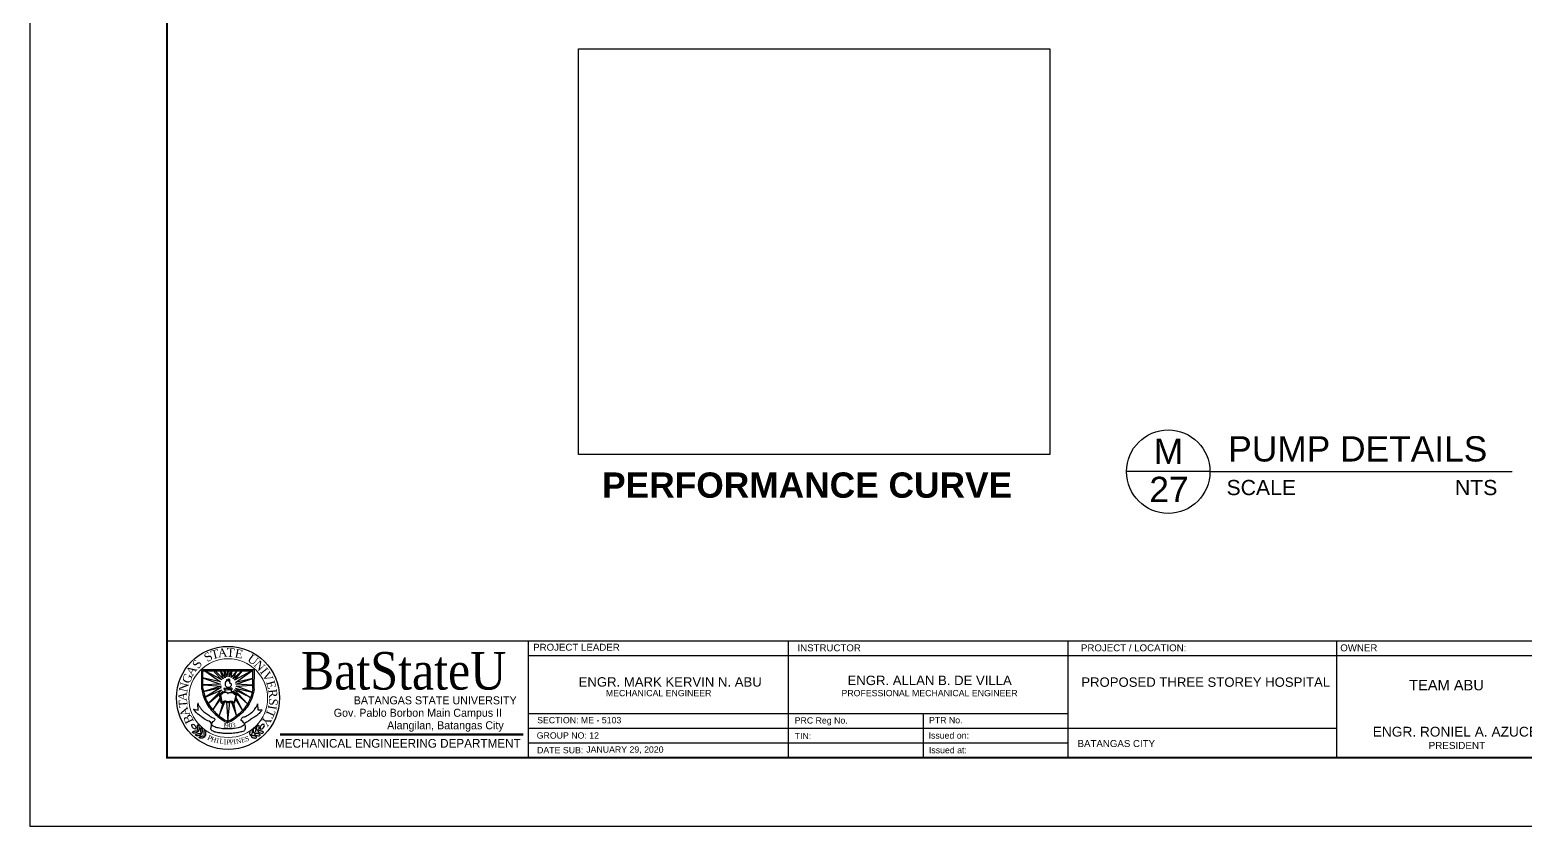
# Model space of a CAD drawing. Header units: millimetres. Extents: x 48.9 to 66.8, y 20.2 to 32.9.
# Drawn here: x 48.91 to 60.74, y 20.22 to 26.52 of the extents above; entities that cross this region are included whole.
import ezdxf
from ezdxf.enums import TextEntityAlignment as Align

# ---------------------------------------------------------------- set-up
doc = ezdxf.new("R2010")
doc.units = ezdxf.units.MM
doc.header["$MEASUREMENT"] = 0
doc.layers.add('template', color=7, linetype='Continuous')
doc.styles.add('arial', font='arial.ttf')
doc.styles.add('CGOTHIC', font='GOTHIC.TTF')
doc.styles.add('GARAMOND', font='GARA.TTF')
picture_1 = doc.add_image_def('image3.png', size_in_pixel=(961, 827))

msp = doc.modelspace()

# ---------------------------------------------------------------- linework, layer by layer
for q in [(57.58607318534702, 23.02222627271233), (60.6378213461141, 23.02222627271233)]:
    msp.add_line((58.24662012080741, 23.02222627271233), q)
msp.add_lwpolyline([(53.25182057910968, 26.36724268911716), (56.98014281176649, 26.36724268911716), (56.98014281176649, 23.15879057006702), (53.25182057910968, 23.15879057006702)], close=True)
msp.add_circle((57.91634665307721, 23.02222627271233), 0.3302734677301942)
at = {"layer": 'template'}
for p, q in [((48.91080064248612, 32.90834916443597), (48.91080064248612, 20.21865035207832)), ((49.99539028456806, 21.68395406881696), (66.26423491579558, 21.68395406881696)), ((52.85188917524059, 21.68414787645925), (52.85188917524059, 20.76094517311934)), ((52.85188917524059, 21.68395406881696), (52.85188917524059, 20.76094517311934)), ((54.90857482982418, 21.68414787645925), (54.90857482982418, 20.76094517311934)), ((54.90857482982418, 21.68395406881696), (54.90857482982418, 20.76094517311934)), ((57.12410511986516, 20.76094517311934), (57.12410511986516, 21.68395406881696)), ((59.24692232858465, 21.68395406881696), (59.24692232858465, 20.76094517311934)), ((52.85188917524059, 21.5685779568549), (63.04949363427974, 21.5685779568549)), ((50.27051929780779, 21.45750976798367), (50.68722213763479, 21.45672959323857)), ((50.27051929780779, 21.30129410231085), (50.27051929780779, 21.45750976798367)), ((50.27935450693818, 21.44614331058186), (50.67551543104221, 21.44614331058186)), ((50.27935450693818, 21.3075243326155), (50.27935450693818, 21.44614331058186)), ((50.42897647372061, 21.37459881773397), (50.29594423066712, 21.44614331058186)), ((50.29594423066712, 21.44614331058186), (50.41919463504198, 21.36091256984558)), ((50.37517663348027, 21.44614331058186), (50.36930774826433, 21.44009810173889)), ((50.36930774826433, 21.44009810173889), (50.42897647372061, 21.37459881773397)), ((50.43973600578366, 21.38437491728012), (50.37517663348027, 21.44614331058186)), ((50.42017287340835, 21.44614331058186), (50.41528168157808, 21.44614331058186)), ((50.41528168157808, 21.44614331058186), (50.43973600578366, 21.38437491728012)), ((50.45440903629216, 21.39121818696156), (50.42017287340835, 21.44614331058186)), ((50.45440903629216, 21.44614331058186), (50.44405345192044, 21.44291765299765)), ((50.44405345192044, 21.44291765299765), (50.45440903629216, 21.39121818696156)), ((50.46908152182002, 21.39903906659838), (50.45440903629216, 21.44614331058186)), ((50.47299447528152, 21.44614331058186), (50.46908152182002, 21.39903906659838)), ((50.48668872244511, 21.44614331058186), (50.47299447528152, 21.44614331058186)), ((50.50429592307083, 21.44614331058186), (50.48668872244511, 21.4000166765526)), ((50.48668872244511, 21.4000166765526), (50.48668872244511, 21.44614331058186)), ((50.54733568626668, 21.44614331058186), (50.50429592307083, 21.39317340687105)), ((50.50429592307083, 21.39317340687105), (50.5111430466508, 21.44614331058186)), ((50.5111430466508, 21.44614331058186), (50.50429592307083, 21.44614331058186)), ((50.59233192619476, 21.44614331058186), (50.51896840859794, 21.38339730732504)), ((50.51896840859794, 21.38339730732504), (50.54733568626668, 21.44614331058186)), ((50.66667313717952, 21.44614331058186), (50.52972848564107, 21.37362120777916)), ((50.52972848564107, 21.37362120777916), (50.59233192619476, 21.44614331058186)), ((50.5365756092219, 21.35504691011856), (50.66667313717952, 21.44614331058186)), ((50.67551543104221, 21.30634928745095), (50.67551543104221, 21.44614331058186)), ((50.68435064017083, 21.30129410231085), (50.68722213763479, 21.45672959323857)), ((50.41919463504198, 21.36091256984558), (50.27540285992447, 21.39219579691637)), ((50.27540285992447, 21.39219579691637), (50.41919463504198, 21.34233798070834)), ((50.42310704352505, 21.32669651291078), (50.28410715030984, 21.28442446623119)), ((50.28410715030984, 21.28442446623119), (50.42408528189108, 21.31496519345639)), ((50.41919463504198, 21.34233798070834), (50.28420646023707, 21.33647261245678)), ((50.28420646023707, 21.33647261245678), (50.42310704352505, 21.32669651291078)), ((50.42408528189108, 21.31496519345639), (50.29752345312679, 21.2372291749992)), ((50.29752345312679, 21.2372291749992), (50.42897647372061, 21.29736850574917)), ((50.42897647372061, 21.29736850574917), (50.32150966709585, 21.18756528308744)), ((50.45252416194759, 21.29873776061745), (50.45252416194759, 21.28055326475975)), ((50.50287877446763, 21.29656588095337), (50.50287877446763, 21.27838847372424)), ((50.65697100847498, 21.23622841918858), (50.52972848564107, 21.29736850574917)), ((50.52972848564107, 21.29736850574917), (50.63202448090541, 21.18535853387671)), ((50.67551543104221, 21.38535252723428), (50.5365756092219, 21.35504691011856)), ((50.5365756092219, 21.3090995337284), (50.65697100847498, 21.23622841918858)), ((50.5365756092219, 21.3090995337284), (50.6694855417347, 21.27870315296314)), ((50.54048856268579, 21.34038276079851), (50.67551543104221, 21.38535252723428)), ((50.67551543104221, 21.3345173925476), (50.54048856268579, 21.34038276079851)), ((50.54244449443749, 21.32669651291078), (50.67551543104221, 21.3345173925476)), ((50.6694855417347, 21.27870315296314), (50.54244449443749, 21.32669651291078)), ((50.24109675449066, 21.13604930018038), (50.23918627051299, 21.18573749941344)), ((50.32150966709585, 21.18756528308744), (50.43875831239896, 21.28563718629453)), ((50.41430344321319, 21.23089161178932), (50.35814790416848, 21.13796711014009)), ((50.35814790416848, 21.13796711014009), (50.41625991994457, 21.21622746247094)), ((50.40815791410918, 21.26004167266287), (50.42210319111783, 21.19597630432391)), ((50.40891595277512, 21.09047700140535), (50.45343079792568, 21.20156360462763)), ((50.43680183566673, 21.19178750508216), (50.40891595277512, 21.09047700140535)), ((50.41896628859254, 21.25867829472891), (50.42942281200575, 21.19911141841787)), ((50.46516856835646, 21.19863077476412), (50.4774349689894, 21.0476026765043)), ((50.4774349689894, 21.0476026765043), (50.49255760765973, 21.19960838471839)), ((50.50527416143572, 21.19863077476412), (50.54471461704449, 21.08948268235016)), ((50.63202448090541, 21.18535853387671), (50.5179901702322, 21.28857001615784)), ((50.54471461704449, 21.08948268235016), (50.52288136206036, 21.19276511503641)), ((50.54078448660371, 21.25345300741366), (50.52614524483064, 21.19806618606903)), ((50.53189641445456, 21.19493107197504), (50.54897759777455, 21.26052355970264)), ((50.53755384758878, 21.22209312219822), (50.59228582090142, 21.13310603117269)), ((50.59228582090142, 21.13310603117269), (50.54342273280312, 21.23480205160816)), ((50.71121674498872, 21.18616383440842), (50.71325094029484, 21.13738006024436)), ((50.20794537604499, 21.14292536651987), (50.24109675449066, 21.13604930018038)), ((50.71325094029484, 21.13738006024436), (50.74579643709583, 21.13844928832161)), ((52.85188917524059, 21.10888090920243), (57.12410511986516, 21.10888090920243)), ((55.97643875107414, 21.10888090920243), (55.97643875107414, 20.76094517311903)), ((52.85188917524059, 20.99290233050802), (59.24692232858465, 20.99290233050737)), ((52.85188917524059, 20.87692375181352), (54.71472138600845, 20.87692375181352)), ((52.85188917524059, 20.87692375181352), (57.12410511986454, 20.87692375181347)), ((54.90857482982418, 20.87692375181352), (56.77140704059164, 20.87692375181352)), ((48.91080064248612, 20.21865035207832), (66.80652973683667, 20.21865035207832))]:
    msp.add_line(p, q, dxfattribs=at)
at = {"layer": 'template', "linetype": 'Continuous', "ltscale": 0.5}
msp.add_line((54.90857482982418, 21.68395406881696), (54.90857482982418, 20.76094517311934), dxfattribs=at)
at = {"layer": 'template', "linetype": 'Continuous', "lineweight": 50}
msp.add_line((50.89027202751808, 20.94271365408067), (52.81195965677225, 20.94271365408067), dxfattribs=at)
at = {"layer": 'template', "linetype": 'Continuous', "const_width": 0.01538348159496552}
msp.add_lwpolyline([(49.99539028456806, 20.76094517311934), (66.2642349157957, 20.76094517311934), (66.2642349157957, 32.36605434339523), (49.99539028456806, 32.36605434339523)], close=True, dxfattribs=at)
at = {"layer": 'template'}
msp.add_circle((50.47817064005326, 21.2322425355746), 0.4078973871286183, dxfattribs=at)
at = {"layer": 'template', "lineweight": 20}
for centre, radius in [((50.47817064005326, 21.2322425355746), 0.4078973871286183), ((50.47963260500151, 21.23106602842667), 0.3115138114133634)]:
    msp.add_circle(centre, radius, dxfattribs=at)
at = {"layer": 'template'}
for points in [[(50.27051929780757, 21.30129410231094), (50.28320424276959, 21.2471612757076), (50.30961504370654, 21.18655004147577), (50.34580713834291, 21.13571490678943), (50.418192417575, 21.07021562278378), (50.46710106598576, 21.04186522557693), (50.476882904664, 21.03893239571302)], [(50.27935450693806, 21.3075243326155), (50.29203945189707, 21.25339150601259), (50.31845025283454, 21.19278027178008), (50.35464234747079, 21.14194513709355), (50.42702762670197, 21.07644585308809), (50.47593627511449, 21.04809545588124), (50.48571811379449, 21.04516262601713)], [(50.67551543104221, 21.3075243326155), (50.6628304860827, 21.25339150601259), (50.63641968514398, 21.19278027178008), (50.6002275905096, 21.14194513709355), (50.527842311277, 21.07644585308809), (50.4789336628655, 21.04809545588124), (50.46915182418709, 21.04516262601713)], [(50.68435064017072, 21.30129410231094), (50.67166569521018, 21.2471612757076), (50.64525489427334, 21.18655004147577), (50.60906279963646, 21.13571490678943), (50.5366775204059, 21.07021562278378), (50.48776887199287, 21.04186522557693), (50.47798703331623, 21.03893239571302)], [(50.40815791410907, 21.26004167266298), (50.40799802934552, 21.2670077996999), (50.41825960979835, 21.26849117345929), (50.42943371159654, 21.27275541171413), (50.44302713753356, 21.27954796460005), (50.4525241619472, 21.28055326476003), (50.4525241619472, 21.28477325191573)], [(50.42210319111783, 21.19597630432391), (50.43099126326777, 21.18958919432588), (50.44040197084459, 21.19178750508222), (50.44667632087456, 21.19847192043359), (50.45343079792545, 21.20156360462763), (50.46288346893081, 21.20156360462763), (50.47020308981766, 21.20003947748022), (50.47752271070371, 21.19638203868725), (50.48954768537996, 21.19899453660783), (50.49686730626482, 21.20108470982895), (50.50527416143572, 21.19863077476426), (50.52288136206008, 21.1927651150365), (50.53189641445456, 21.19493107197504)], [(50.42942281200553, 21.19911141841787), (50.43935615501002, 21.19911141841787), (50.44092460627215, 21.20329147338485), (50.44772159173053, 21.20694920365297), (50.45922393097922, 21.20956170157267), (50.47020308981766, 21.20433641425779), (50.47699953029635, 21.20329147338485), (50.4858876024467, 21.20381408955955), (50.49268458790434, 21.20694920365297), (50.50261793090985, 21.20799414452556), (50.50889173595996, 21.20747152835175), (50.51464290558258, 21.20329147338485), (50.51777980810957, 21.2006789754649), (50.52614524483025, 21.19806618606906)], [(50.54876588840753, 21.25971058651495), (50.54654655581717, 21.26753012439925), (50.53556685200041, 21.26491762647855), (50.52929304694905, 21.26805274057257), (50.52458769315891, 21.27380035258675), (50.51779125268004, 21.27798040755347), (50.5120400830572, 21.28216075399589), (50.50287877446752, 21.28216075399589)], [(50.22266751611429, 20.98629117013893), (50.20303162343177, 20.99331926987661), (50.19394649670627, 21.00737546935266), (50.19277418937654, 21.02113896121184), (50.19453265037035, 21.02348175557607), (50.20654854541746, 21.02231035839405), (50.21856444046458, 21.01147535949146), (50.2232536697791, 21.00093306820579), (50.22471879886891, 20.99097675886894), (50.22471879886891, 20.98599846252144), (50.22354649153957, 20.98599846252144), (50.22090905512252, 20.98863396450314), (50.22061572321954, 20.98863396450314)], [(50.2417320280388, 20.96625519615533), (50.23062280570312, 20.95783111755491), (50.21479383879537, 20.95449513575948), (50.20499143031853, 20.95486237562939), (50.19712036741274, 20.95967509050671), (50.19684427471853, 20.96282860711726), (50.20448280145914, 20.96765015439677), (50.21204885312019, 20.97050994274703), (50.22132840993422, 20.97193033939677), (50.22490091433397, 20.97297523294602), (50.23190042904551, 20.97114134309628), (50.24113670129341, 20.96608107374472), (50.24148526906933, 20.96488931606492)], [(50.26664279355916, 20.94487818932298), (50.25553357122337, 20.93645411072309), (50.23970460431562, 20.93311812892795), (50.22990219583826, 20.93348536879846), (50.22203113293298, 20.93829808367495), (50.22175504024003, 20.94145160028551), (50.22939356698029, 20.94627314756595), (50.23695961864067, 20.94913293591542), (50.2462391754531, 20.95055333256498), (50.24981167985507, 20.95159822611494), (50.25681119456559, 20.94976433626535), (50.26604746681366, 20.94470406691311), (50.26639603458878, 20.94351230923342)], [(50.24664421082744, 20.97280990169377), (50.25161095762908, 20.98583723247872), (50.2503692709287, 21.00196618724978), (50.2472650541778, 21.01127134256511), (50.24043628746719, 21.01747487389504), (50.23733207071271, 21.01685460576936), (50.2348486973124, 21.00816971857911), (50.23422785396414, 21.00010509951521), (50.23546954066305, 20.99079994419946), (50.23546954066305, 20.98707776873015), (50.23919460076544, 20.98087452075793), (50.24664421082744, 20.97343016981954), (50.24788589752697, 20.97343016981954)], [(50.27155497634695, 20.95143289486292), (50.27652172315069, 20.9644602256477), (50.27528003644878, 20.98058918041837), (50.27217581969805, 20.9898943357343), (50.26534705298573, 20.99609786706337), (50.262242836235, 20.99547759893791), (50.25975946283413, 20.98679271174761), (50.25913861948325, 20.97872809268363), (50.26038030618329, 20.96942293736835), (50.26038030618329, 20.96570076189939), (50.26410536628654, 20.95949751392626), (50.27155497634695, 20.95205316298861), (50.27279666304847, 20.95205316298861)], [(50.29881035652411, 20.93210540806531), (50.30377710332655, 20.94513273885004), (50.30253541662651, 20.96126169362138), (50.29943119987351, 20.97056684893663), (50.2926024331633, 20.97677038026639), (50.28949821641206, 20.97615011214102), (50.28701484301158, 20.9674652249506), (50.28639399966082, 20.95940060588673), (50.28763568636251, 20.95009545057166), (50.28763568636251, 20.94637327510204), (50.29136074646325, 20.94017002712924), (50.29881035652411, 20.93272567619166), (50.30005204322455, 20.93272567619166)], [(50.6553357694925, 20.93509829447955), (50.65091808237324, 20.94832190826962), (50.65283308831064, 20.96438483826804), (50.65632366968916, 20.97355205806095), (50.66340585448663, 20.97946463061793), (50.66648142094559, 20.97871510734122), (50.66859947851177, 20.96993397751071), (50.66888257039082, 20.96185045191205), (50.66725289016929, 20.95260535355176), (50.66709725365186, 20.94888643334606), (50.66311607293491, 20.94284436761636), (50.65536170496361, 20.9357180201438), (50.65412110419217, 20.93576993918886)], [(50.68337545963729, 20.95326924027545), (50.67895777251661, 20.96649285406609), (50.68087277845515, 20.98255578406365), (50.6843633598339, 20.99172300385705), (50.69144554463062, 20.99763557641451), (50.69452111109135, 20.99688605313704), (50.6966391686577, 20.98810492330647), (50.69692226053556, 20.98002139770829), (50.69529258031505, 20.97077629934809), (50.69513694379614, 20.96705737914188), (50.69115576307971, 20.9610153134128), (50.68340139510875, 20.9538889659401), (50.68216079433583, 20.95394088498528)], [(50.68800927242231, 20.94651487253812), (50.69875654037989, 20.93763364781255), (50.71443217543575, 20.93363872185352), (50.72424136664446, 20.93359576929619), (50.73230678143162, 20.9380751598862), (50.73271449166779, 20.94121437420633), (50.72528425017819, 20.94635109692978), (50.71784439273009, 20.94952474597311), (50.70863234293924, 20.95133190949189), (50.7051066533742, 20.95252526749498), (50.69803657912999, 20.95098565444774), (50.68859679788264, 20.9463160098204), (50.68819870360332, 20.9451398691793)], [(50.70915828286863, 20.97358594980451), (50.70474059574772, 20.98680956359472), (50.70665560168729, 21.00287249359288), (50.71014618306501, 21.01203971338596), (50.71722836786225, 21.01795228594277), (50.72030393432269, 21.01720276266621), (50.72242199188767, 21.00842163283578), (50.72270508376729, 21.00033810723774), (50.72107540354691, 20.99109300887661), (50.72091976702623, 20.98737408867108), (50.71693858631076, 20.9813320229422), (50.70918421834008, 20.97420567546853), (50.70794361756779, 20.97425759451447)], [(50.71379209565239, 20.96683158206735), (50.72453936361072, 20.95795035734183), (50.74021499866777, 20.95395543138274), (50.75002418987643, 20.95391247882548), (50.75808960466381, 20.95839186941483), (50.75849731490078, 20.96153108373541), (50.75106707340964, 20.96666780645903), (50.74362721596057, 20.96984145550219), (50.73441516617069, 20.9716486190218), (50.73088947660679, 20.97284197702404), (50.72381940236309, 20.97130236397665), (50.71437962111375, 20.96663271934914), (50.71398152683443, 20.96545657870856)], [(50.73367770514713, 20.98605288284164), (50.75359029326816, 20.99225379420038), (50.76325521089584, 21.00591782137393), (50.7650019902791, 21.01962025817976), (50.76334302717802, 21.0220345307255), (50.75128866073695, 21.02136658247962), (50.73883022701372, 21.01104348390554), (50.73370429049524, 21.00070648473171), (50.73182413638753, 20.99082014469103), (50.73161597728276, 20.98584620215972), (50.73278725935867, 20.98579718409646), (50.73553258827374, 20.98832010119911), (50.73582566364072, 20.98830783601808)], [(50.29389817373689, 20.92555070252606), (50.28278895140053, 20.91712662392645), (50.26695998449318, 20.91379064213114), (50.25715757601748, 20.91415788200139), (50.24928651311095, 20.91897059687749), (50.24901042041685, 20.92212411348858), (50.25664894715825, 20.926945660769), (50.26421499881801, 20.92980544911835), (50.27349455563129, 20.93122584576823), (50.27706706003201, 20.93227073931751), (50.28406657474321, 20.9304368494686), (50.29330284699071, 20.92537658011604), (50.29365141476725, 20.92418482243646)], [(50.65996958227649, 20.92834392674239), (50.67071685023299, 20.91946270201673), (50.68639248529198, 20.91546777605688), (50.69620167649973, 20.91542482349964), (50.70426709128807, 20.91990421408996), (50.70467480152539, 20.92304342841074), (50.69724456003368, 20.92818015113396), (50.68980470258444, 20.93135380017747), (50.68059265279507, 20.93316096369624), (50.67706696323179, 20.93435432169894), (50.66999688898548, 20.93281470865192), (50.66055710773784, 20.92814506402458), (50.66015901345841, 20.92696892338371)]]:
    msp.add_spline(points, degree=3, dxfattribs=at)
for points, end_tangent in [([(50.45002576544223, 21.31129201496812), (50.46583725831405, 21.31042633173515), (50.48229891183993, 21.30977692357188), (50.49334564814902, 21.30999319864209), (50.50309206315305, 21.31107573989773), (50.50850752534828, 21.31064260680553), (50.50872388224715, 21.30544734150148), (50.50872388224715, 21.30111805090623), (50.50677449024872, 21.29722160192786), (50.50222609058338, 21.29657219376459), (50.49312874627046, 21.29570621905551), (50.47731725339835, 21.29570621905551), (50.45847294910212, 21.29527337743879), (50.45370819253813, 21.29808728516163), (50.44829327532264, 21.30155089252331), (50.44980940854325, 21.31150858151485), (50.44980940854325, 21.31259083129449)], (-0.9999999999999999, 0)), ([(50.41896628859243, 21.25867829472891), (50.43255971452905, 21.26599346379043), (50.44197042210718, 21.27435357372365), (50.45138112968399, 21.2769663631194), (50.46079238224073, 21.27801130399216), (50.47020308981766, 21.27435357372365), (50.47386262777022, 21.26965119405815), (50.47752271070371, 21.26703840466265), (50.48275069991931, 21.27174107580435), (50.49477567459419, 21.27435357372365), (50.5062780138426, 21.27644374694554), (50.51882562394465, 21.27069613493125), (50.52719106066584, 21.26233573352174), (50.53764703909846, 21.25867829472891), (50.54078448660331, 21.26024585177608), (50.54078448660331, 21.25345300741366)], (0, -0.9999999999999999))]:
    msp.add_spline(points, degree=3, dxfattribs=dict(at, end_tangent=end_tangent))
at = {"layer": 'template', "start_tangent": (-0.9999999999999999, 0)}
msp.add_spline([(50.47622838417479, 21.31485151787981), (50.46388241652156, 21.32156216605636), (50.45738462485852, 21.33173613011876), (50.45738462485852, 21.34299263543703), (50.45738462485852, 21.35165150810225), (50.45998363252792, 21.35619736524307), (50.46258318517764, 21.36485623790897), (50.46648196917076, 21.36399026320031), (50.46778120051542, 21.37264913586582), (50.47038075316541, 21.3791432174957), (50.4738462783836, 21.37438079380816), (50.48056042694415, 21.36831984527133), (50.48575898726219, 21.36831984527133), (50.48532572848737, 21.37524676851745), (50.48294307771667, 21.38152428360131), (50.48337633649155, 21.38368907463691), (50.48965777125559, 21.37827724278644), (50.48965777125559, 21.37329854402852), (50.49074064570235, 21.36853612034141), (50.49074064570235, 21.36334085503696), (50.48879125370641, 21.35533139053384), (50.49355655524997, 21.3479713341941), (50.49940473124067, 21.34818790074089), (50.50308661335688, 21.3386633448415), (50.50200373890996, 21.3308701554097), (50.49637246479583, 21.32026334973053), (50.49095754758079, 21.31571720111352), (50.48424285404016, 21.31441838478709), (50.47601202727768, 21.31441838478709), (50.47644528605227, 21.31441838478709)], degree=3, dxfattribs=at)
at = {"layer": 'template'}
for points, knots in [([(50.24212586112012, 21.19093464678533), (50.23303305341247, 21.19093464678533), (50.2551451539928, 21.16153918819775), (50.26554225230214, 21.1411332131754), (50.29364793628238, 21.11617096075368), (50.32518020477775, 21.09775199457225), (50.34569807594269, 21.0769373372106), (50.37871895811108, 21.07162658061113), (50.37087998436809, 21.0549326140614), (50.36231676783129, 21.04594856485754), (50.35087250029861, 21.03899754720804), (50.3420085893857, 21.0212685793258), (50.36988098022121, 21.00548434422045), (50.40171114501285, 20.99632699188418), (50.44109182997445, 20.98948682346269), (50.47342565609719, 20.98990032645533), (50.51142421483476, 20.98925386646467), (50.55375315149379, 20.99433070844531), (50.58887367252342, 21.00861702236763), (50.60808039094181, 21.01998883996389), (50.60812425836147, 21.0322726028886), (50.59779563208755, 21.03978225120254), (50.59118969999301, 21.04894841392691), (50.57926434071814, 21.05518404375839), (50.58289985858491, 21.06749307096418), (50.59383009568305, 21.08053963449665), (50.61866842938625, 21.08450746901783), (50.64451846397591, 21.10291252274523), (50.66907330932972, 21.11974409419127), (50.6874897606983, 21.13837750855), (50.69885204435636, 21.15529875239507), (50.70885705968189, 21.16788675145496), (50.71123587475583, 21.18397857726741), (50.71121674498872, 21.18616383440711)], [0, 0, 0, 0, 0.05015677469219555, 0.09732988766647072, 0.1694151139278983, 0.2384692306494788, 0.2973822676683504, 0.3451903182396956, 0.3616090209925562, 0.3847529242964197, 0.4154017067456758, 0.4352101649147582, 0.4800821809355452, 0.5490858808861575, 0.6375930781833767, 0.6923967532031811, 0.7281811549174904, 0.8475461255036302, 0.9203779007532701, 0.9448798244669602, 0.9592911423911742, 0.9797220685047265, 1.010309388920202, 1.0239692014398, 1.04625377209704, 1.066064239801861, 1.119080784730223, 1.173808363987066, 1.241086004031144, 1.282544166848485, 1.318293235418971, 1.350594180699833, 1.379884751441026, 1.379884751441026, 1.379884751441026, 1.379884751441026]), ([(50.23921576477832, 21.18982816850495), (50.24004690555458, 21.19079052616339), (50.24155171493859, 21.19145415111125), (50.24382577366876, 21.19141775977117), (50.24418043417805, 21.19141208420489)], [3.048467652411605, 3.048467652411605, 3.048467652411605, 3.048467652411605, 3.058869043701317, 3.060790980851063, 3.060790980851063, 3.060790980851063, 3.060790980851063]), ([(50.74579643708623, 21.13844928832161), (50.74651162740443, 21.13847278470935), (50.75089221284512, 21.13764764573596), (50.72607749574556, 21.11437992353139), (50.71090672366947, 21.0943955063345), (50.67982245431151, 21.07717389558325), (50.65117301119395, 21.05788717539692), (50.63020893196941, 21.04100435888681), (50.60757323213446, 21.03360544430469), (50.61219203023248, 21.01008245989259), (50.61779926874939, 20.99133701843708), (50.60453731158819, 20.96842809352451), (50.57720079419519, 20.96325713735688), (50.54155987393673, 20.95401462422935), (50.49773635399382, 20.95066869098638), (50.45487258629444, 20.94961035818607), (50.41682788487381, 20.95543854925767), (50.38326780276427, 20.95901411383464), (50.35902950616762, 20.96771033921279), (50.34588594277037, 20.97762302021495), (50.34115672916906, 20.98649880569831), (50.34502258570373, 21.00248600129148), (50.34839596655078, 21.01829233386603), (50.34294019323571, 21.04556192842513), (50.30416094960836, 21.0535636793701), (50.27459373124148, 21.07862253500234), (50.24705429843837, 21.09992274736222), (50.22353389176797, 21.11598729252934), (50.21555841633975, 21.13173823661548), (50.20264730753721, 21.14390514799284), (50.20767824055318, 21.14323816650948), (50.2129590670983, 21.14188545584627)], [1.525095656157899, 1.525095656157899, 1.525095656157899, 1.525095656157899, 1.532073439714945, 1.584611653445307, 1.633557699203474, 1.698069394868759, 1.768711422982009, 1.823631015308407, 1.856154234178382, 1.874433490199606, 1.942755212561803, 1.959564091195693, 2.013837299675208, 2.081715660362138, 2.16866491017215, 2.253261208395837, 2.318126109263639, 2.380395805849081, 2.439478836986802, 2.457200355228811, 2.47009170078436, 2.492272387439186, 2.543517825134331, 2.560296933448299, 2.63925905372425, 2.721631091937967, 2.780104208351207, 2.83264790874378, 2.871086442014402, 2.885372415228334, 2.911144755596124, 2.911144755596124, 2.911144755596124, 2.911144755596124]), ([(50.47256927181658, 21.10751079566116), (50.47474600484517, 21.10716518933861), (50.47856058731739, 21.10655953682927), (50.4813136651949, 21.10682755760694), (50.48338953167908, 21.10745516246634)], [0, 0, 0, 0, 0.01145534241193477, 0.02007473945295952, 0.02007473945295952, 0.02007473945295952, 0.02007473945295952]), ([(50.47256927181658, 21.10378923218385), (50.47474600484517, 21.10344362586217), (50.47856058731739, 21.10283797335267), (50.4813136651949, 21.10310599413065), (50.48338953167908, 21.10373359898982)], [0, 0, 0, 0, 0.01145534241193477, 0.02007473945295952, 0.02007473945295952, 0.02007473945295952, 0.02007473945295952]), ([(50.47358578613589, 21.09499512549455), (50.47541615648274, 21.09528103018132), (50.47846480555168, 21.09571367817761), (50.48080058353102, 21.09555959632904), (50.48217280996428, 21.09522524347024)], [0.001785475800253517, 0.001785475800253517, 0.001785475800253517, 0.001785475800253517, 0.01145534241193477, 0.01823655825535834, 0.01823655825535834, 0.01823655825535834, 0.01823655825535834]), ([(50.47388428244219, 21.09131993740987), (50.47561049527164, 21.09158654924106), (50.47842697617224, 21.09197178959242), (50.48062582193464, 21.09184868422217), (50.48181092132583, 21.09158770772048)], [0.002311788731337244, 0.002311788731337244, 0.002311788731337244, 0.002311788731337244, 0.01145534241193477, 0.01762460161133982, 0.01762460161133982, 0.01762460161133982, 0.01762460161133982])]:
    msp.add_open_spline(points, degree=3, knots=knots, dxfattribs=at)

# ---------------------------------------------------------------- texts
at = {"attachment_point": 1, "style": 'arial'}
for s, width, insert, char_height in [('PUMP DETAILS', 5.549897135456746, (58.39119420949557, 23.30242268427303), 0.2), ('M', 0.2, (57.80161059526341, 23.28328868422116), 0.2), ('{\\fArial|b1|i0|c0|p34;PERFORMANCE CURVE}', 3.415001185606343, (53.4375317581476, 23.01597579443495), 0.2), ('27', 0.2, (57.76701879877932, 22.98167224109325), 0.2), ('\\pt2.52;SCALE                           NTS', 5.044561879278717, (58.37756115631329, 22.95657535265433), 0.12)]:
    msp.add_mtext_dynamic_manual_height_columns(s, width=width, gutter_width=1, heights=[0], dxfattribs=dict(at, insert=insert, char_height=char_height))
at = {"layer": 'template', "style": 'arial'}
for s, height, p in [('PROJECT LEADER', 0.05481516051081679, (52.89219382084585, 21.60607685034019)), ('INSTRUCTOR', 0.05480365318206463, (54.98298891022708, 21.60119590128814)), ('PROJECT / LOCATION:', 0.05480365318206463, (57.22592966122133, 21.60119590128814)), ('PROJECT / LOCATION:', 0.05480365318206463, (57.22592966122133, 21.60119590128814)), ('PROJECT / LOCATION:', 0.05480365318206463, (57.22592966122133, 21.60119590128814)), ('OWNER', 0.05480365318206463, (59.27741901353781, 21.60119590128814)), ('ENGR. MARK KERVIN N. ABU', 0.07437126358779919, (53.25169731082539, 21.32182363208158)), ('MECHANICAL ENGINEER', 0.04958084239186611, (53.46739509251287, 21.24596022142261)), ('PROFESSIONAL MECHANICAL ENGINEER', 0.04958084239186611, (55.33155223022325, 21.24596022142261)), ('ENGR. ALLAN B. DE VILLA', 0.07437126358779919, (55.37940295082169, 21.33400515267902)), ('PROPOSED THREE STOREY HOSPITAL', 0.07437126358779919, (57.2286199428826, 21.32030275265145)), ('TEAM ABU', 0.08288651421277934, (59.82190846381249, 21.29252256632769)), ('SECTION: ME - 5103', 0.04958084239186611, (52.92361505525079, 21.03189829171719)), ('PRC Reg No.', 0.04958084239186611, (54.96114361872478, 21.02950198097919)), ('PTR No.', 0.04958084239186611, (56.02367091490035, 21.03189829171724)), ('GROUP NO: 12', 0.04958084239186611, (52.92028418531928, 20.91056841069396)), ('TIN:', 0.04958084239186611, (54.96114361873074, 20.90648255546542)), ('Issued on:', 0.04958084239186611, (56.02034004496923, 20.91056841069376)), ('ENGR. RONIEL A. AZUCENA', 0.07758177730316146, (59.53426062059921, 20.92664315056972)), ('DATE SUB:', 0.04958084239186611, (52.92303308361707, 20.79458983199969)), ('JANUARY 29, 2020', 0.04958084239186611, (53.31179112164236, 20.79935151283035)), ('Issued at:', 0.04958084239186611, (56.02312718500602, 20.79458983199952)), ('BATANGAS CITY', 0.05480365318206463, (57.19934718568297, 20.84421396864356)), ('PRESIDENT', 0.05585887965827626, (59.97646970520887, 20.82851576132835))]:
    msp.add_text(s, height=height, dxfattribs=at).set_placement(p)
at = {"layer": 'template'}
for s, height, style, width, p in [('BatStateU', 0.2974892545499386, 'GARAMOND', 0.9999999927252612, (51.86727302882176, 21.29826060295266)), ('BATANGAS STATE UNIVERSITY', 0.063322209838045, 'CGOTHIC', 0.999999992725142, (52.11713293895653, 21.1817120037522)), ('Gov. Pablo Borbon Main Campus II', 0.063322209838045, 'CGOTHIC', 0.999999992725142, (51.98029635228622, 21.08344854406811)), ('Alangilan, Batangas City', 0.063322209838045, 'CGOTHIC', 0.999999992725142, (52.19806631146454, 20.9844659318478))]:
    msp.add_text(s, height=height, dxfattribs=dict(at, style=style, width=width)).set_placement(p, align=Align.CENTER)
at = {"layer": 'template', "attachment_point": 1}
for s, insert, char_height, width, rotation in [('{\\fTimes New Roman|b0|i0|c0|p18;S}', (50.18904811108362, 21.49630234339988), 0.06798289785476969, 5.349098241559978, 56.11039181025814), ('{\\fTimes New Roman|b0|i0|c0|p18;S}', (50.27893180427699, 21.5710752512933), 0.06798289785476969, 5.349098241559977, 33.23179436628793), ('{\\fTimes New Roman|b0|i0|c0|p18;T}', (50.33585191457067, 21.60293838178531), 0.06798289785476969, 5.349098241559977, 14.447989898607076), ('{\\fTimes New Roman|b0|i0|c0|p18;A}', (50.39409940475966, 21.62041866326674), 0.06798289785476969, 5.349098241559978, 5.718517234941523), ('{\\fTimes New Roman|b0|i0|c0|p18;T}', (50.46912122255688, 21.62667576332838), 0.06798289785476969, 0.05755701549181833, 356.815033537973), ('{\\fTimes New Roman|b0|i0|c0|p18;E}', (50.54061596183996, 21.62148642319177), 0.06798289785476969, 5.349098241559977, 348.69044875446565), ('{\\fTimes New Roman|b0|i0|c0|p18;U}', (50.66536276080322, 21.58389856854707), 0.06798289785476969, 5.349098241559977, 323.5012554582918), ('{\\fTimes New Roman|b0|i0|c0|p18;N}', (50.72604382911905, 21.53753148756813), 0.06798289785476969, 5.349098241559978, 314.1356361302323), ('{\\fTimes New Roman|b0|i0|c0|p18;G}', (50.10975467494123, 21.36763296553092), 0.06798289785476969, 5.349098241559978, 65.93474426729648), ('{\\fTimes New Roman|b0|i0|c0|p18;A}', (50.13942869255087, 21.43737743815409), 0.06798289785476969, 5.349098241559978, 56.11039181025814), ('{\\fTimes New Roman|b0|i0|c0|p18;I}', (50.78015140397716, 21.48092383300174), 0.06798289785476969, 5.349098241559978, 308.6454006477478), ('{\\fTimes New Roman|b0|i0|c0|p18;V}', (50.80384779263025, 21.45042742641802), 0.06798289785476969, 5.349098241559977, 298.2001729969106), ('{\\fTimes New Roman|b0|i0|c0|p18;N}', (50.08745979954287, 21.2886430103245), 0.06798289785476969, 5.349098241559978, 77.56161187675723), ('{\\fTimes New Roman|b0|i0|c0|p18;E}', (50.84433150823659, 21.37622567881407), 0.06798289785476969, 5.349098241559977, 285.47867801445466), ('{\\fTimes New Roman|b0|i0|c0|p18;R}', (50.86380193033759, 21.30563242219391), 0.06798289785476969, 5.349098241559977, 276.199548083418), ('{\\fTimes New Roman|b0|i0|c0|p18;A}', (50.08192262477459, 21.21032360028945), 0.06798289785476969, 5.349098241559978, 85.53704899705247), ('{\\fTimes New Roman|b0|i0|c0|p18;T}', (50.09107018022033, 21.15246719103648), 0.06798289785476969, 5.349098241559977, 94.266521660718), ('{\\fTimes New Roman|b0|i0|c0|p18;I}', (50.86480997286404, 21.16724979303548), 0.06798289785476969, 5.349098241559978, 259.81080118950536), ('{\\fTimes New Roman|b0|i0|c0|p18;S}', (50.87232845957627, 21.2259603453113), 0.06798289785476969, 5.349098241559977, 266.0585725361012), ('{\\fTimes New Roman|b0|i0|c0|p18;A}', (50.11527082984932, 21.07448608709679), 0.06798289785476969, 5.349098241559978, 110.3667278636931), ('{\\fTimes New Roman|b0|i0|c0|p18;B}', (50.14800206707955, 21.01933191275451), 0.06798289785476969, 5.349098241559978, 115.18408197048826), ('{\\fTimes New Roman|b0|i0|c0|p18;Y}', (50.82921628808086, 21.059816574485), 0.06798289785476969, 5.349098241559977, 237.49397808523273), ('{\\fTimes New Roman|b0|i0|c0|p18;T}', (50.85634049119452, 21.12320948622376), 0.06798289785476969, 5.349098241559977, 245.97798613378282), ('{\\fTimes New Roman|b0|i0|c0|p18;P}', (50.3274051260166, 20.94020324354442), 0.03807042279867107, 5.349098241559977, 333.24497493074), ('{\\fTimes New Roman|b0|i0|c0|p18;P}', (50.32846353944009, 20.94020324354442), 0.03807042279867107, 5.349098241559977, 333.24497493074), ('{\\fTimes New Roman|b0|i0|c0|p18;1}', (50.43949074545449, 21.03823691509065), 0.03807042279867104, 5.349098241559977, 350.69674362398143), ('{\\fTimes New Roman|b0|i0|c0|p18;9}', (50.45421673647715, 21.03432046416795), 0.03807042279867107, 5.349098241559977, 359.89651961375097), ('{\\fTimes New Roman|b0|i0|c0|p18;0}', (50.48243979797255, 21.03353220020101), 0.03807042279867107, 5.349098241559977, 359.89651961375097), ('{\\fTimes New Roman|b0|i0|c0|p18;3}', (50.50302172066191, 21.03398243556639), 0.038070422798671, 5.349098241559973, 14.572685391935561), ('{\\fTimes New Roman|b0|i0|c0|p18;H}', (50.35123905058444, 20.92674127684147), 0.03807042279867104, 5.349098241559977, 342.3689301798386), ('{\\fTimes New Roman|b0|i0|c0|p18;I}', (50.39002484228504, 20.91415433618612), 0.03807042279867104, 5.349098241559977, 350.74463181541375), ('{\\fTimes New Roman|b0|i0|c0|p18;L}', (50.4134969292007, 20.91066621416882), 0.03807042279867104, 5.349098241559977, 350.69674362398143), ('{\\fTimes New Roman|b0|i0|c0|p18;I}', (50.44523169456707, 20.90470725934235), 0.03807042279867104, 5.349098241559977, 357.8325323784422), ('{\\fTimes New Roman|b0|i0|c0|p18;P}', (50.46434588810095, 20.90294801815508), 0.03807042279867107, 5.349098241559977, 359.89651961375097), ('{\\fTimes New Roman|b0|i0|c0|p18;P}', (50.4883700653414, 20.90170950110825), 0.03807042279867107, 5.349098241559977, 7.516181028244294), ('{\\fTimes New Roman|b0|i0|c0|p18;I}', (50.51748180325419, 20.90308308518856), 0.03807042279867104, 5.349098241559977, 9.039111674845223), ('{\\fTimes New Roman|b0|i0|c0|p18;N}', (50.53710739940433, 20.9048089630016), 0.03807042279867104, 5.349098241559973, 12.924469197241866), ('{\\fTimes New Roman|b0|i0|c0|p18;E}', (50.57726521936925, 20.91494215945129), 0.038070422798671, 5.349098241559973, 14.572685391935561), ('{\\fTimes New Roman|b0|i0|c0|p18;S}', (50.60954907358544, 20.92424759812461), 0.038070422798671, 5.349098241559973, 14.572685391935561)]:
    msp.add_mtext(s, dxfattribs=dict(at, insert=insert, char_height=char_height, width=width, rotation=rotation))
at = {"layer": 'template', "linetype": 'Continuous', "lineweight": 0, "insert": (50.84959758280448, 20.9078358836694), "char_height": 0.0692256671773448, "width": 2.197337716831895, "attachment_point": 1}
msp.add_mtext('{\\fCentury Gothic|b0|i0|c0|p34;\\C7;MECHANICAL ENGINEERING DEPARTMENT}', dxfattribs=at)

# ---------------------------------------------------------------- pictures from other files: only their frames are drawn
image = msp.add_image(picture_1, insert=(53.25182057910968, 23.15879057006702), size_in_units=(3.728322232656817, 3.208452119050143))
image.dxf.flags = 7

doc.saveas('drawing.dxf')
